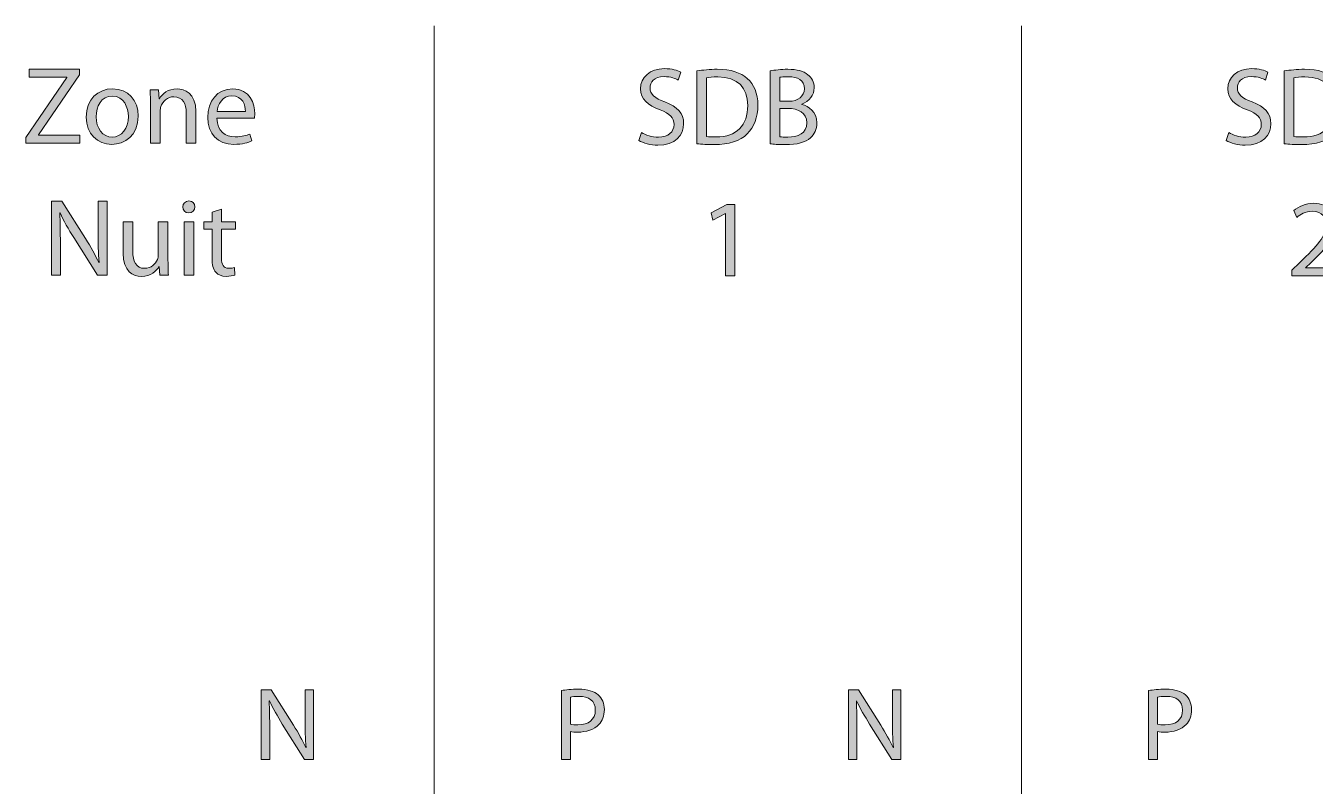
# Model space of a CAD drawing. Header units: inches. Extents: x 1 to 361, y -269 to -1.
# Drawn here: x 232.87 to 268, y -233.73 to -213 of the extents above; entities that cross this region are included whole.
import ezdxf

# ---------------------------------------------------------------- set-up
doc = ezdxf.new("R2010")
doc.units = ezdxf.units.IN
doc.header["$MEASUREMENT"] = 0
doc.layers.add('Layer 1', color=7, linetype='Continuous')

# ---------------------------------------------------------------- blocks, each defined once
blk = doc.blocks.new('block 50')
at = {"layer": 'Layer 1'}
h = blk.add_hatch(color=7, dxfattribs=at)
h.dxf.hatch_style = 2
edge = h.paths.add_edge_path()
edge.add_spline(control_points=[(265.645, -215.904), (265.762, -215.979), (265.93, -216.035), (266.11, -216.035), (266.377, -216.035), (266.533, -215.895), (266.533, -215.691), (266.533, -215.505), (266.424, -215.394), (266.152, -215.292), (265.822, -215.172), (265.618, -214.998), (265.618, -214.717), (265.618, -214.402), (265.879, -214.167), (266.271, -214.167), (266.475, -214.167), (266.628, -214.216), (266.715, -214.267), (266.715, -214.267), (266.644, -214.48), (266.644, -214.48), (266.581, -214.44), (266.446, -214.384), (266.262, -214.384), (265.987, -214.384), (265.882, -214.548), (265.882, -214.686), (265.882, -214.875), (266.005, -214.968), (266.284, -215.076), (266.626, -215.208), (266.796, -215.373), (266.796, -215.67), (266.796, -215.982), (266.568, -216.255), (266.092, -216.255), (265.897, -216.255), (265.684, -216.195), (265.576, -216.123), (265.576, -216.123), (265.645, -215.904), (265.645, -215.904)], knot_values=[0, 0, 0, 0, 1, 1, 1, 2, 2, 2, 3, 3, 3, 4, 4, 4, 5, 5, 5, 6, 6, 6, 7, 7, 7, 8, 8, 8, 9, 9, 9, 10, 10, 10, 11, 11, 11, 12, 12, 12, 13, 13, 13, 14, 14, 14, 14], degree=3, periodic=1)
h = blk.add_hatch(color=7, dxfattribs=at)
h.dxf.hatch_style = 2
edge = h.paths.add_edge_path()
edge.add_spline(control_points=[(267.156, -214.231), (267.315, -214.204), (267.504, -214.185), (267.711, -214.185), (268.086, -214.185), (268.353, -214.276), (268.529, -214.438), (268.713, -214.602), (268.817, -214.836), (268.817, -215.163), (268.817, -215.493), (268.713, -215.763), (268.527, -215.949), (268.335, -216.137), (268.023, -216.239), (267.63, -216.239), (267.441, -216.239), (267.288, -216.23), (267.156, -216.215), (267.156, -216.215), (267.156, -214.231), (267.156, -214.231)], knot_values=[0, 0, 0, 0, 1, 1, 1, 2, 2, 2, 3, 3, 3, 4, 4, 4, 5, 5, 5, 6, 6, 6, 7, 7, 7, 7], degree=3, periodic=1)
edge = h.paths.add_edge_path()
edge.add_spline(control_points=[(267.417, -216.017), (267.483, -216.026), (267.579, -216.03), (267.681, -216.03), (268.242, -216.03), (268.542, -215.718), (268.542, -215.172), (268.545, -214.695), (268.274, -214.393), (267.723, -214.393), (267.588, -214.393), (267.486, -214.404), (267.417, -214.42), (267.417, -214.42), (267.417, -216.017), (267.417, -216.017)], knot_values=[0, 0, 0, 0, 1, 1, 1, 2, 2, 2, 3, 3, 3, 4, 4, 4, 5, 5, 5, 5], degree=3, periodic=1)
h = blk.add_hatch(color=7, dxfattribs=at)
h.dxf.hatch_style = 2
edge = h.paths.add_edge_path()
edge.add_spline(control_points=[(269.154, -214.231), (269.267, -214.204), (269.45, -214.185), (269.63, -214.185), (269.891, -214.185), (270.059, -214.231), (270.182, -214.333), (270.286, -214.411), (270.352, -214.531), (270.352, -214.689), (270.352, -214.887), (270.221, -215.058), (270.011, -215.133), (270.011, -215.133), (270.011, -215.142), (270.011, -215.142), (270.203, -215.187), (270.428, -215.346), (270.428, -215.646), (270.428, -215.82), (270.359, -215.955), (270.254, -216.051), (270.115, -216.179), (269.888, -216.239), (269.558, -216.239), (269.378, -216.239), (269.24, -216.228), (269.154, -216.215), (269.154, -216.215), (269.154, -214.231), (269.154, -214.231)], knot_values=[0, 0, 0, 0, 1, 1, 1, 2, 2, 2, 3, 3, 3, 4, 4, 4, 5, 5, 5, 6, 6, 6, 7, 7, 7, 8, 8, 8, 9, 9, 9, 10, 10, 10, 10], degree=3, periodic=1)
edge = h.paths.add_edge_path()
edge.add_spline(control_points=[(269.414, -215.058), (269.414, -215.058), (269.651, -215.058), (269.651, -215.058), (269.924, -215.058), (270.086, -214.911), (270.086, -214.717), (270.086, -214.482), (269.909, -214.387), (269.645, -214.387), (269.525, -214.387), (269.456, -214.396), (269.414, -214.404), (269.414, -214.404), (269.414, -215.058), (269.414, -215.058)], knot_values=[0, 0, 0, 0, 1, 1, 1, 2, 2, 2, 3, 3, 3, 4, 4, 4, 5, 5, 5, 5], degree=3, periodic=1)
edge = h.paths.add_edge_path()
edge.add_spline(control_points=[(269.414, -216.024), (269.468, -216.033), (269.54, -216.035), (269.633, -216.035), (269.903, -216.035), (270.152, -215.937), (270.152, -215.643), (270.152, -215.37), (269.915, -215.253), (269.63, -215.253), (269.63, -215.253), (269.414, -215.253), (269.414, -215.253), (269.414, -215.253), (269.414, -216.024), (269.414, -216.024)], knot_values=[0, 0, 0, 0, 1, 1, 1, 2, 2, 2, 3, 3, 3, 4, 4, 4, 5, 5, 5, 5], degree=3, periodic=1)
h = blk.add_hatch(color=7, dxfattribs=at)
h.dxf.hatch_style = 2
edge = h.paths.add_edge_path()
edge.add_spline(control_points=[(267.366, -219.82), (267.366, -219.82), (267.366, -219.658), (267.366, -219.658), (267.366, -219.658), (267.573, -219.457), (267.573, -219.457), (268.071, -218.984), (268.299, -218.732), (268.299, -218.438), (268.299, -218.24), (268.206, -218.057), (267.915, -218.057), (267.738, -218.057), (267.591, -218.147), (267.501, -218.222), (267.501, -218.222), (267.417, -218.036), (267.417, -218.036), (267.549, -217.925), (267.744, -217.838), (267.966, -217.838), (268.385, -217.838), (268.562, -218.126), (268.562, -218.405), (268.562, -218.765), (268.302, -219.055), (267.891, -219.451), (267.891, -219.451), (267.738, -219.595), (267.738, -219.595), (267.738, -219.595), (267.738, -219.601), (267.738, -219.601), (267.738, -219.601), (268.611, -219.601), (268.611, -219.601), (268.611, -219.601), (268.611, -219.82), (268.611, -219.82), (268.611, -219.82), (267.366, -219.82), (267.366, -219.82)], knot_values=[0, 0, 0, 0, 1, 1, 1, 2, 2, 2, 3, 3, 3, 4, 4, 4, 5, 5, 5, 6, 6, 6, 7, 7, 7, 8, 8, 8, 9, 9, 9, 10, 10, 10, 11, 11, 11, 12, 12, 12, 13, 13, 13, 14, 14, 14, 14], degree=3, periodic=1)
at = {"layer": 'Layer 1', "lineweight": 0}
for points, knots in [([(265.645, -215.904), (265.762, -215.979), (265.93, -216.035), (266.11, -216.035), (266.377, -216.035), (266.533, -215.895), (266.533, -215.691), (266.533, -215.505), (266.424, -215.394), (266.152, -215.292), (265.822, -215.172), (265.618, -214.998), (265.618, -214.717), (265.618, -214.402), (265.879, -214.167), (266.271, -214.167), (266.475, -214.167), (266.628, -214.216), (266.715, -214.267), (266.715, -214.267), (266.644, -214.48), (266.644, -214.48), (266.581, -214.44), (266.446, -214.384), (266.262, -214.384), (265.987, -214.384), (265.882, -214.548), (265.882, -214.686), (265.882, -214.875), (266.005, -214.968), (266.284, -215.076), (266.626, -215.208), (266.796, -215.373), (266.796, -215.67), (266.796, -215.982), (266.568, -216.255), (266.092, -216.255), (265.897, -216.255), (265.684, -216.195), (265.576, -216.123), (265.576, -216.123), (265.645, -215.904), (265.645, -215.904)], [0, 0, 0, 0, 1, 1, 1, 2, 2, 2, 3, 3, 3, 4, 4, 4, 5, 5, 5, 6, 6, 6, 7, 7, 7, 8, 8, 8, 9, 9, 9, 10, 10, 10, 11, 11, 11, 12, 12, 12, 13, 13, 13, 14, 14, 14, 14]), ([(267.156, -214.231), (267.315, -214.204), (267.504, -214.185), (267.711, -214.185), (268.086, -214.185), (268.353, -214.276), (268.529, -214.438), (268.713, -214.602), (268.817, -214.836), (268.817, -215.163), (268.817, -215.493), (268.713, -215.763), (268.527, -215.949), (268.335, -216.137), (268.023, -216.239), (267.63, -216.239), (267.441, -216.239), (267.288, -216.23), (267.156, -216.215), (267.156, -216.215), (267.156, -214.231), (267.156, -214.231)], [0, 0, 0, 0, 1, 1, 1, 2, 2, 2, 3, 3, 3, 4, 4, 4, 5, 5, 5, 6, 6, 6, 7, 7, 7, 7]), ([(269.154, -214.231), (269.267, -214.204), (269.45, -214.185), (269.63, -214.185), (269.891, -214.185), (270.059, -214.231), (270.182, -214.333), (270.286, -214.411), (270.352, -214.531), (270.352, -214.689), (270.352, -214.887), (270.221, -215.058), (270.011, -215.133), (270.011, -215.133), (270.011, -215.142), (270.011, -215.142), (270.203, -215.187), (270.428, -215.346), (270.428, -215.646), (270.428, -215.82), (270.359, -215.955), (270.254, -216.051), (270.115, -216.179), (269.888, -216.239), (269.558, -216.239), (269.378, -216.239), (269.24, -216.228), (269.154, -216.215), (269.154, -216.215), (269.154, -214.231), (269.154, -214.231)], [0, 0, 0, 0, 1, 1, 1, 2, 2, 2, 3, 3, 3, 4, 4, 4, 5, 5, 5, 6, 6, 6, 7, 7, 7, 8, 8, 8, 9, 9, 9, 10, 10, 10, 10]), ([(267.417, -216.017), (267.483, -216.026), (267.579, -216.03), (267.681, -216.03), (268.242, -216.03), (268.542, -215.718), (268.542, -215.172), (268.545, -214.695), (268.274, -214.393), (267.723, -214.393), (267.588, -214.393), (267.486, -214.404), (267.417, -214.42), (267.417, -214.42), (267.417, -216.017), (267.417, -216.017)], [0, 0, 0, 0, 1, 1, 1, 2, 2, 2, 3, 3, 3, 4, 4, 4, 5, 5, 5, 5]), ([(269.414, -215.058), (269.414, -215.058), (269.651, -215.058), (269.651, -215.058), (269.924, -215.058), (270.086, -214.911), (270.086, -214.717), (270.086, -214.482), (269.909, -214.387), (269.645, -214.387), (269.525, -214.387), (269.456, -214.396), (269.414, -214.404), (269.414, -214.404), (269.414, -215.058), (269.414, -215.058)], [0, 0, 0, 0, 1, 1, 1, 2, 2, 2, 3, 3, 3, 4, 4, 4, 5, 5, 5, 5]), ([(269.414, -216.024), (269.468, -216.033), (269.54, -216.035), (269.633, -216.035), (269.903, -216.035), (270.152, -215.937), (270.152, -215.643), (270.152, -215.37), (269.915, -215.253), (269.63, -215.253), (269.63, -215.253), (269.414, -215.253), (269.414, -215.253), (269.414, -215.253), (269.414, -216.024), (269.414, -216.024)], [0, 0, 0, 0, 1, 1, 1, 2, 2, 2, 3, 3, 3, 4, 4, 4, 5, 5, 5, 5]), ([(267.366, -219.82), (267.366, -219.82), (267.366, -219.658), (267.366, -219.658), (267.366, -219.658), (267.573, -219.457), (267.573, -219.457), (268.071, -218.984), (268.299, -218.732), (268.299, -218.438), (268.299, -218.24), (268.206, -218.057), (267.915, -218.057), (267.738, -218.057), (267.591, -218.147), (267.501, -218.222), (267.501, -218.222), (267.417, -218.036), (267.417, -218.036), (267.549, -217.925), (267.744, -217.838), (267.966, -217.838), (268.385, -217.838), (268.562, -218.126), (268.562, -218.405), (268.562, -218.765), (268.302, -219.055), (267.891, -219.451), (267.891, -219.451), (267.738, -219.595), (267.738, -219.595), (267.738, -219.595), (267.738, -219.601), (267.738, -219.601), (267.738, -219.601), (268.611, -219.601), (268.611, -219.601), (268.611, -219.601), (268.611, -219.82), (268.611, -219.82), (268.611, -219.82), (267.366, -219.82), (267.366, -219.82)], [0, 0, 0, 0, 1, 1, 1, 2, 2, 2, 3, 3, 3, 4, 4, 4, 5, 5, 5, 6, 6, 6, 7, 7, 7, 8, 8, 8, 9, 9, 9, 10, 10, 10, 11, 11, 11, 12, 12, 12, 13, 13, 13, 14, 14, 14, 14])]:
    blk.add_open_spline(points, degree=3, knots=knots, dxfattribs=at)
blk = doc.blocks.new('block 51')
at = {"layer": 'Layer 1'}
h = blk.add_hatch(color=7, dxfattribs=at)
h.dxf.hatch_style = 2
edge = h.paths.add_edge_path()
edge.add_spline(control_points=[(249.645, -215.904), (249.762, -215.979), (249.93, -216.035), (250.11, -216.035), (250.376, -216.035), (250.533, -215.895), (250.533, -215.691), (250.533, -215.505), (250.425, -215.394), (250.152, -215.292), (249.822, -215.172), (249.618, -214.998), (249.618, -214.717), (249.618, -214.402), (249.879, -214.167), (250.272, -214.167), (250.476, -214.167), (250.629, -214.216), (250.715, -214.267), (250.715, -214.267), (250.644, -214.48), (250.644, -214.48), (250.58, -214.44), (250.445, -214.384), (250.263, -214.384), (249.987, -214.384), (249.882, -214.548), (249.882, -214.686), (249.882, -214.875), (250.005, -214.968), (250.283, -215.076), (250.625, -215.208), (250.796, -215.373), (250.796, -215.67), (250.796, -215.982), (250.569, -216.255), (250.092, -216.255), (249.897, -216.255), (249.684, -216.195), (249.576, -216.123), (249.576, -216.123), (249.645, -215.904), (249.645, -215.904)], knot_values=[0, 0, 0, 0, 1, 1, 1, 2, 2, 2, 3, 3, 3, 4, 4, 4, 5, 5, 5, 6, 6, 6, 7, 7, 7, 8, 8, 8, 9, 9, 9, 10, 10, 10, 11, 11, 11, 12, 12, 12, 13, 13, 13, 14, 14, 14, 14], degree=3, periodic=1)
h = blk.add_hatch(color=7, dxfattribs=at)
h.dxf.hatch_style = 2
edge = h.paths.add_edge_path()
edge.add_spline(control_points=[(251.156, -214.231), (251.315, -214.204), (251.504, -214.185), (251.711, -214.185), (252.086, -214.185), (252.353, -214.276), (252.53, -214.438), (252.712, -214.602), (252.818, -214.836), (252.818, -215.163), (252.818, -215.493), (252.712, -215.763), (252.527, -215.949), (252.335, -216.137), (252.023, -216.239), (251.63, -216.239), (251.441, -216.239), (251.288, -216.23), (251.156, -216.215), (251.156, -216.215), (251.156, -214.231), (251.156, -214.231)], knot_values=[0, 0, 0, 0, 1, 1, 1, 2, 2, 2, 3, 3, 3, 4, 4, 4, 5, 5, 5, 6, 6, 6, 7, 7, 7, 7], degree=3, periodic=1)
edge = h.paths.add_edge_path()
edge.add_spline(control_points=[(251.417, -216.017), (251.483, -216.026), (251.579, -216.03), (251.681, -216.03), (252.242, -216.03), (252.541, -215.718), (252.541, -215.172), (252.545, -214.695), (252.275, -214.393), (251.723, -214.393), (251.588, -214.393), (251.486, -214.404), (251.417, -214.42), (251.417, -214.42), (251.417, -216.017), (251.417, -216.017)], knot_values=[0, 0, 0, 0, 1, 1, 1, 2, 2, 2, 3, 3, 3, 4, 4, 4, 5, 5, 5, 5], degree=3, periodic=1)
h = blk.add_hatch(color=7, dxfattribs=at)
h.dxf.hatch_style = 2
edge = h.paths.add_edge_path()
edge.add_spline(control_points=[(253.153, -214.231), (253.267, -214.204), (253.45, -214.185), (253.63, -214.185), (253.891, -214.185), (254.059, -214.231), (254.182, -214.333), (254.287, -214.411), (254.353, -214.531), (254.353, -214.689), (254.353, -214.887), (254.22, -215.058), (254.011, -215.133), (254.011, -215.133), (254.011, -215.142), (254.011, -215.142), (254.203, -215.187), (254.428, -215.346), (254.428, -215.646), (254.428, -215.82), (254.358, -215.955), (254.254, -216.051), (254.116, -216.179), (253.888, -216.239), (253.558, -216.239), (253.378, -216.239), (253.24, -216.228), (253.153, -216.215), (253.153, -216.215), (253.153, -214.231), (253.153, -214.231)], knot_values=[0, 0, 0, 0, 1, 1, 1, 2, 2, 2, 3, 3, 3, 4, 4, 4, 5, 5, 5, 6, 6, 6, 7, 7, 7, 8, 8, 8, 9, 9, 9, 10, 10, 10, 10], degree=3, periodic=1)
edge = h.paths.add_edge_path()
edge.add_spline(control_points=[(253.414, -215.058), (253.414, -215.058), (253.651, -215.058), (253.651, -215.058), (253.924, -215.058), (254.085, -214.911), (254.085, -214.717), (254.085, -214.482), (253.909, -214.387), (253.645, -214.387), (253.525, -214.387), (253.456, -214.396), (253.414, -214.404), (253.414, -214.404), (253.414, -215.058), (253.414, -215.058)], knot_values=[0, 0, 0, 0, 1, 1, 1, 2, 2, 2, 3, 3, 3, 4, 4, 4, 5, 5, 5, 5], degree=3, periodic=1)
edge = h.paths.add_edge_path()
edge.add_spline(control_points=[(253.414, -216.024), (253.468, -216.033), (253.54, -216.035), (253.633, -216.035), (253.903, -216.035), (254.152, -215.937), (254.152, -215.643), (254.152, -215.37), (253.915, -215.253), (253.63, -215.253), (253.63, -215.253), (253.414, -215.253), (253.414, -215.253), (253.414, -215.253), (253.414, -216.024), (253.414, -216.024)], knot_values=[0, 0, 0, 0, 1, 1, 1, 2, 2, 2, 3, 3, 3, 4, 4, 4, 5, 5, 5, 5], degree=3, periodic=1)
h = blk.add_hatch(color=7, dxfattribs=at)
h.dxf.hatch_style = 2
h.paths.add_polyline_path([(251.939, -218.117), (251.933, -218.117), (251.594, -218.3), (251.543, -218.099), (251.969, -217.871), (252.193, -217.871), (252.193, -219.82), (251.939, -219.82)])
at = {"layer": 'Layer 1', "lineweight": 0}
blk.add_lwpolyline([(251.939, -218.117), (251.933, -218.117), (251.594, -218.3), (251.543, -218.099), (251.969, -217.871), (252.193, -217.871), (252.193, -219.82), (251.939, -219.82), (251.939, -218.117)], dxfattribs=at)
for points, knots in [([(249.645, -215.904), (249.762, -215.979), (249.93, -216.035), (250.11, -216.035), (250.376, -216.035), (250.533, -215.895), (250.533, -215.691), (250.533, -215.505), (250.425, -215.394), (250.152, -215.292), (249.822, -215.172), (249.618, -214.998), (249.618, -214.717), (249.618, -214.402), (249.879, -214.167), (250.272, -214.167), (250.476, -214.167), (250.629, -214.216), (250.715, -214.267), (250.715, -214.267), (250.644, -214.48), (250.644, -214.48), (250.58, -214.44), (250.445, -214.384), (250.263, -214.384), (249.987, -214.384), (249.882, -214.548), (249.882, -214.686), (249.882, -214.875), (250.005, -214.968), (250.283, -215.076), (250.625, -215.208), (250.796, -215.373), (250.796, -215.67), (250.796, -215.982), (250.569, -216.255), (250.092, -216.255), (249.897, -216.255), (249.684, -216.195), (249.576, -216.123), (249.576, -216.123), (249.645, -215.904), (249.645, -215.904)], [0, 0, 0, 0, 1, 1, 1, 2, 2, 2, 3, 3, 3, 4, 4, 4, 5, 5, 5, 6, 6, 6, 7, 7, 7, 8, 8, 8, 9, 9, 9, 10, 10, 10, 11, 11, 11, 12, 12, 12, 13, 13, 13, 14, 14, 14, 14]), ([(251.156, -214.231), (251.315, -214.204), (251.504, -214.185), (251.711, -214.185), (252.086, -214.185), (252.353, -214.276), (252.53, -214.438), (252.712, -214.602), (252.818, -214.836), (252.818, -215.163), (252.818, -215.493), (252.712, -215.763), (252.527, -215.949), (252.335, -216.137), (252.023, -216.239), (251.63, -216.239), (251.441, -216.239), (251.288, -216.23), (251.156, -216.215), (251.156, -216.215), (251.156, -214.231), (251.156, -214.231)], [0, 0, 0, 0, 1, 1, 1, 2, 2, 2, 3, 3, 3, 4, 4, 4, 5, 5, 5, 6, 6, 6, 7, 7, 7, 7]), ([(253.153, -214.231), (253.267, -214.204), (253.45, -214.185), (253.63, -214.185), (253.891, -214.185), (254.059, -214.231), (254.182, -214.333), (254.287, -214.411), (254.353, -214.531), (254.353, -214.689), (254.353, -214.887), (254.22, -215.058), (254.011, -215.133), (254.011, -215.133), (254.011, -215.142), (254.011, -215.142), (254.203, -215.187), (254.428, -215.346), (254.428, -215.646), (254.428, -215.82), (254.358, -215.955), (254.254, -216.051), (254.116, -216.179), (253.888, -216.239), (253.558, -216.239), (253.378, -216.239), (253.24, -216.228), (253.153, -216.215), (253.153, -216.215), (253.153, -214.231), (253.153, -214.231)], [0, 0, 0, 0, 1, 1, 1, 2, 2, 2, 3, 3, 3, 4, 4, 4, 5, 5, 5, 6, 6, 6, 7, 7, 7, 8, 8, 8, 9, 9, 9, 10, 10, 10, 10]), ([(251.417, -216.017), (251.483, -216.026), (251.579, -216.03), (251.681, -216.03), (252.242, -216.03), (252.541, -215.718), (252.541, -215.172), (252.545, -214.695), (252.275, -214.393), (251.723, -214.393), (251.588, -214.393), (251.486, -214.404), (251.417, -214.42), (251.417, -214.42), (251.417, -216.017), (251.417, -216.017)], [0, 0, 0, 0, 1, 1, 1, 2, 2, 2, 3, 3, 3, 4, 4, 4, 5, 5, 5, 5]), ([(253.414, -215.058), (253.414, -215.058), (253.651, -215.058), (253.651, -215.058), (253.924, -215.058), (254.085, -214.911), (254.085, -214.717), (254.085, -214.482), (253.909, -214.387), (253.645, -214.387), (253.525, -214.387), (253.456, -214.396), (253.414, -214.404), (253.414, -214.404), (253.414, -215.058), (253.414, -215.058)], [0, 0, 0, 0, 1, 1, 1, 2, 2, 2, 3, 3, 3, 4, 4, 4, 5, 5, 5, 5]), ([(253.414, -216.024), (253.468, -216.033), (253.54, -216.035), (253.633, -216.035), (253.903, -216.035), (254.152, -215.937), (254.152, -215.643), (254.152, -215.37), (253.915, -215.253), (253.63, -215.253), (253.63, -215.253), (253.414, -215.253), (253.414, -215.253), (253.414, -215.253), (253.414, -216.024), (253.414, -216.024)], [0, 0, 0, 0, 1, 1, 1, 2, 2, 2, 3, 3, 3, 4, 4, 4, 5, 5, 5, 5])]:
    blk.add_open_spline(points, degree=3, knots=knots, dxfattribs=at)
blk = doc.blocks.new('block 52')
at = {"layer": 'Layer 1'}
h = blk.add_hatch(color=7, dxfattribs=at)
h.dxf.hatch_style = 2
h.paths.add_polyline_path([(232.873, -216.046), (233.991, -214.406), (233.991, -214.397), (232.968, -214.397), (232.968, -214.178), (234.333, -214.178), (234.333, -214.337), (233.218, -215.971), (233.218, -215.98), (234.348, -215.98), (234.348, -216.199), (232.873, -216.199)])
h = blk.add_hatch(color=7, dxfattribs=at)
h.dxf.hatch_style = 2
edge = h.paths.add_edge_path()
edge.add_spline(control_points=[(235.937, -215.461), (235.937, -215.998), (235.563, -216.232), (235.215, -216.232), (234.825, -216.232), (234.519, -215.944), (234.519, -215.486), (234.519, -215.003), (234.84, -214.718), (235.239, -214.718), (235.655, -214.718), (235.937, -215.02), (235.937, -215.461)], knot_values=[0, 0, 0, 0, 1, 1, 1, 2, 2, 2, 3, 3, 3, 4, 4, 4, 4], degree=3, periodic=1)
edge = h.paths.add_edge_path()
edge.add_spline(control_points=[(234.789, -215.477), (234.789, -215.794), (234.969, -216.034), (235.226, -216.034), (235.478, -216.034), (235.667, -215.798), (235.667, -215.47), (235.667, -215.224), (235.544, -214.916), (235.232, -214.916), (234.924, -214.916), (234.789, -215.204), (234.789, -215.477)], knot_values=[0, 0, 0, 0, 1, 1, 1, 2, 2, 2, 3, 3, 3, 4, 4, 4, 4], degree=3, periodic=1)
h = blk.add_hatch(color=7, dxfattribs=at)
h.dxf.hatch_style = 2
edge = h.paths.add_edge_path()
edge.add_spline(control_points=[(236.27, -215.141), (236.27, -214.988), (236.267, -214.868), (236.258, -214.748), (236.258, -214.748), (236.492, -214.748), (236.492, -214.748), (236.492, -214.748), (236.507, -214.988), (236.507, -214.988), (236.507, -214.988), (236.513, -214.988), (236.513, -214.988), (236.585, -214.853), (236.752, -214.718), (236.993, -214.718), (237.193, -214.718), (237.506, -214.838), (237.506, -215.335), (237.506, -215.335), (237.506, -216.199), (237.506, -216.199), (237.506, -216.199), (237.242, -216.199), (237.242, -216.199), (237.242, -216.199), (237.242, -215.363), (237.242, -215.363), (237.242, -215.129), (237.155, -214.934), (236.905, -214.934), (236.735, -214.934), (236.6, -215.057), (236.552, -215.204), (236.54, -215.237), (236.534, -215.282), (236.534, -215.326), (236.534, -215.326), (236.534, -216.199), (236.534, -216.199), (236.534, -216.199), (236.27, -216.199), (236.27, -216.199), (236.27, -216.199), (236.27, -215.141), (236.27, -215.141)], knot_values=[0, 0, 0, 0, 1, 1, 1, 2, 2, 2, 3, 3, 3, 4, 4, 4, 5, 5, 5, 6, 6, 6, 7, 7, 7, 8, 8, 8, 9, 9, 9, 10, 10, 10, 11, 11, 11, 12, 12, 12, 13, 13, 13, 14, 14, 14, 15, 15, 15, 15], degree=3, periodic=1)
h = blk.add_hatch(color=7, dxfattribs=at)
h.dxf.hatch_style = 2
edge = h.paths.add_edge_path()
edge.add_spline(control_points=[(238.081, -215.521), (238.087, -215.878), (238.312, -216.025), (238.579, -216.025), (238.768, -216.025), (238.884, -215.992), (238.981, -215.95), (238.981, -215.95), (239.028, -216.139), (239.028, -216.139), (238.935, -216.181), (238.773, -216.232), (238.543, -216.232), (238.096, -216.232), (237.829, -215.935), (237.829, -215.497), (237.829, -215.06), (238.087, -214.718), (238.51, -214.718), (238.986, -214.718), (239.11, -215.131), (239.11, -215.399), (239.11, -215.452), (239.107, -215.492), (239.101, -215.521), (239.101, -215.521), (238.081, -215.521), (238.081, -215.521)], knot_values=[0, 0, 0, 0, 1, 1, 1, 2, 2, 2, 3, 3, 3, 4, 4, 4, 5, 5, 5, 6, 6, 6, 7, 7, 7, 8, 8, 8, 9, 9, 9, 9], degree=3, periodic=1)
edge = h.paths.add_edge_path()
edge.add_spline(control_points=[(238.855, -215.333), (238.857, -215.168), (238.786, -214.907), (238.489, -214.907), (238.219, -214.907), (238.105, -215.15), (238.084, -215.333), (238.084, -215.333), (238.855, -215.333), (238.855, -215.333)], knot_values=[0, 0, 0, 0, 1, 1, 1, 2, 2, 2, 3, 3, 3, 3], degree=3, periodic=1)
h = blk.add_hatch(color=7, dxfattribs=at)
h.dxf.hatch_style = 2
edge = h.paths.add_edge_path()
edge.add_spline(control_points=[(233.569, -219.797), (233.569, -219.797), (233.569, -217.777), (233.569, -217.777), (233.569, -217.777), (233.857, -217.777), (233.857, -217.777), (233.857, -217.777), (234.501, -218.799), (234.501, -218.799), (234.648, -219.036), (234.767, -219.249), (234.86, -219.456), (234.86, -219.456), (234.869, -219.453), (234.869, -219.453), (234.846, -219.183), (234.84, -218.937), (234.84, -218.622), (234.84, -218.622), (234.84, -217.777), (234.84, -217.777), (234.84, -217.777), (235.086, -217.777), (235.086, -217.777), (235.086, -217.777), (235.086, -219.797), (235.086, -219.797), (235.086, -219.797), (234.822, -219.797), (234.822, -219.797), (234.822, -219.797), (234.18, -218.772), (234.18, -218.772), (234.039, -218.548), (233.904, -218.316), (233.806, -218.098), (233.806, -218.098), (233.797, -218.1), (233.797, -218.1), (233.811, -218.355), (233.814, -218.599), (233.814, -218.934), (233.814, -218.934), (233.814, -219.797), (233.814, -219.797), (233.814, -219.797), (233.569, -219.797), (233.569, -219.797)], knot_values=[0, 0, 0, 0, 1, 1, 1, 2, 2, 2, 3, 3, 3, 4, 4, 4, 5, 5, 5, 6, 6, 6, 7, 7, 7, 8, 8, 8, 9, 9, 9, 10, 10, 10, 11, 11, 11, 12, 12, 12, 13, 13, 13, 14, 14, 14, 15, 15, 15, 16, 16, 16, 16], degree=3, periodic=1)
h = blk.add_hatch(color=7, dxfattribs=at)
h.dxf.hatch_style = 2
edge = h.paths.add_edge_path()
edge.add_spline(control_points=[(237.479, -217.938), (237.479, -218.029), (237.415, -218.1), (237.311, -218.1), (237.215, -218.1), (237.151, -218.029), (237.151, -217.938), (237.151, -217.849), (237.218, -217.774), (237.317, -217.774), (237.413, -217.774), (237.479, -217.845), (237.479, -217.938)], knot_values=[0, 0, 0, 0, 1, 1, 1, 2, 2, 2, 3, 3, 3, 4, 4, 4, 4], degree=3, periodic=1)
h.paths.add_polyline_path([(237.184, -219.797), (237.184, -218.346), (237.448, -218.346), (237.448, -219.797)])
h = blk.add_hatch(color=7, dxfattribs=at)
h.dxf.hatch_style = 2
edge = h.paths.add_edge_path()
edge.add_spline(control_points=[(238.204, -217.998), (238.204, -217.998), (238.204, -218.346), (238.204, -218.346), (238.204, -218.346), (238.582, -218.346), (238.582, -218.346), (238.582, -218.346), (238.582, -218.548), (238.582, -218.548), (238.582, -218.548), (238.204, -218.548), (238.204, -218.548), (238.204, -218.548), (238.204, -219.33), (238.204, -219.33), (238.204, -219.509), (238.255, -219.611), (238.402, -219.611), (238.474, -219.611), (238.516, -219.606), (238.555, -219.593), (238.555, -219.593), (238.567, -219.795), (238.567, -219.795), (238.516, -219.813), (238.435, -219.831), (238.333, -219.831), (238.21, -219.831), (238.111, -219.788), (238.049, -219.72), (237.976, -219.638), (237.947, -219.509), (237.947, -219.339), (237.947, -219.339), (237.947, -218.548), (237.947, -218.548), (237.947, -218.548), (237.721, -218.548), (237.721, -218.548), (237.721, -218.548), (237.721, -218.346), (237.721, -218.346), (237.721, -218.346), (237.947, -218.346), (237.947, -218.346), (237.947, -218.346), (237.947, -218.076), (237.947, -218.076), (237.947, -218.076), (238.204, -217.998), (238.204, -217.998)], knot_values=[0, 0, 0, 0, 1, 1, 1, 2, 2, 2, 3, 3, 3, 4, 4, 4, 5, 5, 5, 6, 6, 6, 7, 7, 7, 8, 8, 8, 9, 9, 9, 10, 10, 10, 11, 11, 11, 12, 12, 12, 13, 13, 13, 14, 14, 14, 15, 15, 15, 16, 16, 16, 17, 17, 17, 17], degree=3, periodic=1)
h = blk.add_hatch(color=7, dxfattribs=at)
h.dxf.hatch_style = 2
edge = h.paths.add_edge_path()
edge.add_spline(control_points=[(236.747, -219.398), (236.747, -219.551), (236.75, -219.684), (236.759, -219.797), (236.759, -219.797), (236.525, -219.797), (236.525, -219.797), (236.525, -219.797), (236.51, -219.56), (236.51, -219.56), (236.51, -219.56), (236.504, -219.56), (236.504, -219.56), (236.438, -219.678), (236.282, -219.831), (236.024, -219.831), (235.796, -219.831), (235.523, -219.702), (235.523, -219.195), (235.523, -219.195), (235.523, -218.346), (235.523, -218.346), (235.523, -218.346), (235.787, -218.346), (235.787, -218.346), (235.787, -218.346), (235.787, -219.147), (235.787, -219.147), (235.787, -219.423), (235.874, -219.611), (236.111, -219.611), (236.288, -219.611), (236.411, -219.489), (236.459, -219.369), (236.474, -219.333), (236.483, -219.285), (236.483, -219.234), (236.483, -219.234), (236.483, -218.346), (236.483, -218.346), (236.483, -218.346), (236.747, -218.346), (236.747, -218.346), (236.747, -218.346), (236.747, -219.398), (236.747, -219.398)], knot_values=[0, 0, 0, 0, 1, 1, 1, 2, 2, 2, 3, 3, 3, 4, 4, 4, 5, 5, 5, 6, 6, 6, 7, 7, 7, 8, 8, 8, 9, 9, 9, 10, 10, 10, 11, 11, 11, 12, 12, 12, 13, 13, 13, 14, 14, 14, 15, 15, 15, 15], degree=3, periodic=1)
at = {"layer": 'Layer 1', "lineweight": 0}
for points in [[(232.873, -216.046), (233.991, -214.406), (233.991, -214.397), (232.968, -214.397), (232.968, -214.178), (234.333, -214.178), (234.333, -214.337), (233.218, -215.971), (233.218, -215.98), (234.348, -215.98), (234.348, -216.199), (232.873, -216.199), (232.873, -216.046)], [(237.184, -219.797), (237.184, -218.346), (237.448, -218.346), (237.448, -219.797), (237.184, -219.797)]]:
    blk.add_lwpolyline(points, dxfattribs=at)
for points, knots in [([(235.937, -215.461), (235.937, -215.998), (235.563, -216.232), (235.215, -216.232), (234.825, -216.232), (234.519, -215.944), (234.519, -215.486), (234.519, -215.003), (234.84, -214.718), (235.239, -214.718), (235.655, -214.718), (235.937, -215.02), (235.937, -215.461)], [0, 0, 0, 0, 1, 1, 1, 2, 2, 2, 3, 3, 3, 4, 4, 4, 4]), ([(234.789, -215.477), (234.789, -215.794), (234.969, -216.034), (235.226, -216.034), (235.478, -216.034), (235.667, -215.798), (235.667, -215.47), (235.667, -215.224), (235.544, -214.916), (235.232, -214.916), (234.924, -214.916), (234.789, -215.204), (234.789, -215.477)], [0, 0, 0, 0, 1, 1, 1, 2, 2, 2, 3, 3, 3, 4, 4, 4, 4]), ([(236.27, -215.141), (236.27, -214.988), (236.267, -214.868), (236.258, -214.748), (236.258, -214.748), (236.492, -214.748), (236.492, -214.748), (236.492, -214.748), (236.507, -214.988), (236.507, -214.988), (236.507, -214.988), (236.513, -214.988), (236.513, -214.988), (236.585, -214.853), (236.752, -214.718), (236.993, -214.718), (237.193, -214.718), (237.506, -214.838), (237.506, -215.335), (237.506, -215.335), (237.506, -216.199), (237.506, -216.199), (237.506, -216.199), (237.242, -216.199), (237.242, -216.199), (237.242, -216.199), (237.242, -215.363), (237.242, -215.363), (237.242, -215.129), (237.155, -214.934), (236.905, -214.934), (236.735, -214.934), (236.6, -215.057), (236.552, -215.204), (236.54, -215.237), (236.534, -215.282), (236.534, -215.326), (236.534, -215.326), (236.534, -216.199), (236.534, -216.199), (236.534, -216.199), (236.27, -216.199), (236.27, -216.199), (236.27, -216.199), (236.27, -215.141), (236.27, -215.141)], [0, 0, 0, 0, 1, 1, 1, 2, 2, 2, 3, 3, 3, 4, 4, 4, 5, 5, 5, 6, 6, 6, 7, 7, 7, 8, 8, 8, 9, 9, 9, 10, 10, 10, 11, 11, 11, 12, 12, 12, 13, 13, 13, 14, 14, 14, 15, 15, 15, 15]), ([(238.081, -215.521), (238.087, -215.878), (238.312, -216.025), (238.579, -216.025), (238.768, -216.025), (238.884, -215.992), (238.981, -215.95), (238.981, -215.95), (239.028, -216.139), (239.028, -216.139), (238.935, -216.181), (238.773, -216.232), (238.543, -216.232), (238.096, -216.232), (237.829, -215.935), (237.829, -215.497), (237.829, -215.06), (238.087, -214.718), (238.51, -214.718), (238.986, -214.718), (239.11, -215.131), (239.11, -215.399), (239.11, -215.452), (239.107, -215.492), (239.101, -215.521), (239.101, -215.521), (238.081, -215.521), (238.081, -215.521)], [0, 0, 0, 0, 1, 1, 1, 2, 2, 2, 3, 3, 3, 4, 4, 4, 5, 5, 5, 6, 6, 6, 7, 7, 7, 8, 8, 8, 9, 9, 9, 9]), ([(238.855, -215.333), (238.857, -215.168), (238.786, -214.907), (238.489, -214.907), (238.219, -214.907), (238.105, -215.15), (238.084, -215.333), (238.084, -215.333), (238.855, -215.333), (238.855, -215.333)], [0, 0, 0, 0, 1, 1, 1, 2, 2, 2, 3, 3, 3, 3]), ([(233.569, -219.797), (233.569, -219.797), (233.569, -217.777), (233.569, -217.777), (233.569, -217.777), (233.857, -217.777), (233.857, -217.777), (233.857, -217.777), (234.501, -218.799), (234.501, -218.799), (234.648, -219.036), (234.767, -219.249), (234.86, -219.456), (234.86, -219.456), (234.869, -219.453), (234.869, -219.453), (234.846, -219.183), (234.84, -218.937), (234.84, -218.622), (234.84, -218.622), (234.84, -217.777), (234.84, -217.777), (234.84, -217.777), (235.086, -217.777), (235.086, -217.777), (235.086, -217.777), (235.086, -219.797), (235.086, -219.797), (235.086, -219.797), (234.822, -219.797), (234.822, -219.797), (234.822, -219.797), (234.18, -218.772), (234.18, -218.772), (234.039, -218.548), (233.904, -218.316), (233.806, -218.098), (233.806, -218.098), (233.797, -218.1), (233.797, -218.1), (233.811, -218.355), (233.814, -218.599), (233.814, -218.934), (233.814, -218.934), (233.814, -219.797), (233.814, -219.797), (233.814, -219.797), (233.569, -219.797), (233.569, -219.797)], [0, 0, 0, 0, 1, 1, 1, 2, 2, 2, 3, 3, 3, 4, 4, 4, 5, 5, 5, 6, 6, 6, 7, 7, 7, 8, 8, 8, 9, 9, 9, 10, 10, 10, 11, 11, 11, 12, 12, 12, 13, 13, 13, 14, 14, 14, 15, 15, 15, 16, 16, 16, 16]), ([(237.479, -217.938), (237.479, -218.029), (237.415, -218.1), (237.311, -218.1), (237.215, -218.1), (237.151, -218.029), (237.151, -217.938), (237.151, -217.849), (237.218, -217.774), (237.317, -217.774), (237.413, -217.774), (237.479, -217.845), (237.479, -217.938)], [0, 0, 0, 0, 1, 1, 1, 2, 2, 2, 3, 3, 3, 4, 4, 4, 4]), ([(238.204, -217.998), (238.204, -217.998), (238.204, -218.346), (238.204, -218.346), (238.204, -218.346), (238.582, -218.346), (238.582, -218.346), (238.582, -218.346), (238.582, -218.548), (238.582, -218.548), (238.582, -218.548), (238.204, -218.548), (238.204, -218.548), (238.204, -218.548), (238.204, -219.33), (238.204, -219.33), (238.204, -219.509), (238.255, -219.611), (238.402, -219.611), (238.474, -219.611), (238.516, -219.606), (238.555, -219.593), (238.555, -219.593), (238.567, -219.795), (238.567, -219.795), (238.516, -219.813), (238.435, -219.831), (238.333, -219.831), (238.21, -219.831), (238.111, -219.788), (238.049, -219.72), (237.976, -219.638), (237.947, -219.509), (237.947, -219.339), (237.947, -219.339), (237.947, -218.548), (237.947, -218.548), (237.947, -218.548), (237.721, -218.548), (237.721, -218.548), (237.721, -218.548), (237.721, -218.346), (237.721, -218.346), (237.721, -218.346), (237.947, -218.346), (237.947, -218.346), (237.947, -218.346), (237.947, -218.076), (237.947, -218.076), (237.947, -218.076), (238.204, -217.998), (238.204, -217.998)], [0, 0, 0, 0, 1, 1, 1, 2, 2, 2, 3, 3, 3, 4, 4, 4, 5, 5, 5, 6, 6, 6, 7, 7, 7, 8, 8, 8, 9, 9, 9, 10, 10, 10, 11, 11, 11, 12, 12, 12, 13, 13, 13, 14, 14, 14, 15, 15, 15, 16, 16, 16, 17, 17, 17, 17]), ([(236.747, -219.398), (236.747, -219.551), (236.75, -219.684), (236.759, -219.797), (236.759, -219.797), (236.525, -219.797), (236.525, -219.797), (236.525, -219.797), (236.51, -219.56), (236.51, -219.56), (236.51, -219.56), (236.504, -219.56), (236.504, -219.56), (236.438, -219.678), (236.282, -219.831), (236.024, -219.831), (235.796, -219.831), (235.523, -219.702), (235.523, -219.195), (235.523, -219.195), (235.523, -218.346), (235.523, -218.346), (235.523, -218.346), (235.787, -218.346), (235.787, -218.346), (235.787, -218.346), (235.787, -219.147), (235.787, -219.147), (235.787, -219.423), (235.874, -219.611), (236.111, -219.611), (236.288, -219.611), (236.411, -219.489), (236.459, -219.369), (236.474, -219.333), (236.483, -219.285), (236.483, -219.234), (236.483, -219.234), (236.483, -218.346), (236.483, -218.346), (236.483, -218.346), (236.747, -218.346), (236.747, -218.346), (236.747, -218.346), (236.747, -219.398), (236.747, -219.398)], [0, 0, 0, 0, 1, 1, 1, 2, 2, 2, 3, 3, 3, 4, 4, 4, 5, 5, 5, 6, 6, 6, 7, 7, 7, 8, 8, 8, 9, 9, 9, 10, 10, 10, 11, 11, 11, 12, 12, 12, 13, 13, 13, 14, 14, 14, 15, 15, 15, 15])]:
    blk.add_open_spline(points, degree=3, knots=knots, dxfattribs=at)
blk = doc.blocks.new('block 58')
at = {"layer": 'Layer 1'}
h = blk.add_hatch(color=7, dxfattribs=at)
h.dxf.hatch_style = 2
edge = h.paths.add_edge_path()
edge.add_spline(control_points=[(247.464, -231.121), (247.582, -231.101), (247.738, -231.084), (247.935, -231.084), (248.178, -231.084), (248.356, -231.141), (248.469, -231.242), (248.57, -231.332), (248.635, -231.471), (248.635, -231.64), (248.635, -231.812), (248.584, -231.948), (248.488, -232.046), (248.356, -232.185), (248.147, -232.255), (247.907, -232.255), (247.834, -232.255), (247.766, -232.252), (247.709, -232.238), (247.709, -232.238), (247.709, -233), (247.709, -233), (247.709, -233), (247.464, -233), (247.464, -233), (247.464, -233), (247.464, -231.121), (247.464, -231.121)], knot_values=[0, 0, 0, 0, 1, 1, 1, 2, 2, 2, 3, 3, 3, 4, 4, 4, 5, 5, 5, 6, 6, 6, 7, 7, 7, 8, 8, 8, 9, 9, 9, 9], degree=3, periodic=1)
edge = h.paths.add_edge_path()
edge.add_spline(control_points=[(247.709, -232.038), (247.763, -232.052), (247.831, -232.057), (247.913, -232.057), (248.209, -232.057), (248.389, -231.911), (248.389, -231.654), (248.389, -231.401), (248.209, -231.279), (247.941, -231.279), (247.834, -231.279), (247.752, -231.288), (247.709, -231.299), (247.709, -231.299), (247.709, -232.038), (247.709, -232.038)], knot_values=[0, 0, 0, 0, 1, 1, 1, 2, 2, 2, 3, 3, 3, 4, 4, 4, 5, 5, 5, 5], degree=3, periodic=1)
at = {"layer": 'Layer 1', "lineweight": 0}
for points, knots in [([(247.464, -231.121), (247.582, -231.101), (247.738, -231.084), (247.935, -231.084), (248.178, -231.084), (248.356, -231.141), (248.469, -231.242), (248.57, -231.332), (248.635, -231.471), (248.635, -231.64), (248.635, -231.812), (248.584, -231.948), (248.488, -232.046), (248.356, -232.185), (248.147, -232.255), (247.907, -232.255), (247.834, -232.255), (247.766, -232.252), (247.709, -232.238), (247.709, -232.238), (247.709, -233), (247.709, -233), (247.709, -233), (247.464, -233), (247.464, -233), (247.464, -233), (247.464, -231.121), (247.464, -231.121)], [0, 0, 0, 0, 1, 1, 1, 2, 2, 2, 3, 3, 3, 4, 4, 4, 5, 5, 5, 6, 6, 6, 7, 7, 7, 8, 8, 8, 9, 9, 9, 9]), ([(247.709, -232.038), (247.763, -232.052), (247.831, -232.057), (247.913, -232.057), (248.209, -232.057), (248.389, -231.911), (248.389, -231.654), (248.389, -231.401), (248.209, -231.279), (247.941, -231.279), (247.834, -231.279), (247.752, -231.288), (247.709, -231.299), (247.709, -231.299), (247.709, -232.038), (247.709, -232.038)], [0, 0, 0, 0, 1, 1, 1, 2, 2, 2, 3, 3, 3, 4, 4, 4, 5, 5, 5, 5])]:
    blk.add_open_spline(points, degree=3, knots=knots, dxfattribs=at)
blk = doc.blocks.new('block 59')
at = {"layer": 'Layer 1'}
h = blk.add_hatch(color=7, dxfattribs=at)
h.dxf.hatch_style = 2
edge = h.paths.add_edge_path()
edge.add_spline(control_points=[(263.464, -231.121), (263.583, -231.101), (263.738, -231.084), (263.935, -231.084), (264.178, -231.084), (264.355, -231.141), (264.468, -231.242), (264.57, -231.332), (264.635, -231.471), (264.635, -231.64), (264.635, -231.812), (264.584, -231.948), (264.488, -232.046), (264.355, -232.185), (264.146, -232.255), (263.907, -232.255), (263.834, -232.255), (263.766, -232.252), (263.71, -232.238), (263.71, -232.238), (263.71, -233), (263.71, -233), (263.71, -233), (263.464, -233), (263.464, -233), (263.464, -233), (263.464, -231.121), (263.464, -231.121)], knot_values=[0, 0, 0, 0, 1, 1, 1, 2, 2, 2, 3, 3, 3, 4, 4, 4, 5, 5, 5, 6, 6, 6, 7, 7, 7, 8, 8, 8, 9, 9, 9, 9], degree=3, periodic=1)
edge = h.paths.add_edge_path()
edge.add_spline(control_points=[(263.71, -232.038), (263.763, -232.052), (263.831, -232.057), (263.913, -232.057), (264.209, -232.057), (264.389, -231.911), (264.389, -231.654), (264.389, -231.401), (264.209, -231.279), (263.941, -231.279), (263.834, -231.279), (263.752, -231.288), (263.71, -231.299), (263.71, -231.299), (263.71, -232.038), (263.71, -232.038)], knot_values=[0, 0, 0, 0, 1, 1, 1, 2, 2, 2, 3, 3, 3, 4, 4, 4, 5, 5, 5, 5], degree=3, periodic=1)
at = {"layer": 'Layer 1', "lineweight": 0}
for points, knots in [([(263.464, -231.121), (263.583, -231.101), (263.738, -231.084), (263.935, -231.084), (264.178, -231.084), (264.355, -231.141), (264.468, -231.242), (264.57, -231.332), (264.635, -231.471), (264.635, -231.64), (264.635, -231.812), (264.584, -231.948), (264.488, -232.046), (264.355, -232.185), (264.146, -232.255), (263.907, -232.255), (263.834, -232.255), (263.766, -232.252), (263.71, -232.238), (263.71, -232.238), (263.71, -233), (263.71, -233), (263.71, -233), (263.464, -233), (263.464, -233), (263.464, -233), (263.464, -231.121), (263.464, -231.121)], [0, 0, 0, 0, 1, 1, 1, 2, 2, 2, 3, 3, 3, 4, 4, 4, 5, 5, 5, 6, 6, 6, 7, 7, 7, 8, 8, 8, 9, 9, 9, 9]), ([(263.71, -232.038), (263.763, -232.052), (263.831, -232.057), (263.913, -232.057), (264.209, -232.057), (264.389, -231.911), (264.389, -231.654), (264.389, -231.401), (264.209, -231.279), (263.941, -231.279), (263.834, -231.279), (263.752, -231.288), (263.71, -231.299), (263.71, -231.299), (263.71, -232.038), (263.71, -232.038)], [0, 0, 0, 0, 1, 1, 1, 2, 2, 2, 3, 3, 3, 4, 4, 4, 5, 5, 5, 5])]:
    blk.add_open_spline(points, degree=3, knots=knots, dxfattribs=at)
blk = doc.blocks.new('block 61')
at = {"layer": 'Layer 1'}
h = blk.add_hatch(color=7, dxfattribs=at)
h.dxf.hatch_style = 2
edge = h.paths.add_edge_path()
edge.add_spline(control_points=[(239.287, -233), (239.287, -233), (239.287, -231.099), (239.287, -231.099), (239.287, -231.099), (239.557, -231.099), (239.557, -231.099), (239.557, -231.099), (240.164, -232.061), (240.164, -232.061), (240.302, -232.283), (240.415, -232.484), (240.503, -232.678), (240.503, -232.678), (240.511, -232.675), (240.511, -232.675), (240.488, -232.422), (240.483, -232.19), (240.483, -231.894), (240.483, -231.894), (240.483, -231.099), (240.483, -231.099), (240.483, -231.099), (240.714, -231.099), (240.714, -231.099), (240.714, -231.099), (240.714, -233), (240.714, -233), (240.714, -233), (240.466, -233), (240.466, -233), (240.466, -233), (239.862, -232.035), (239.862, -232.035), (239.73, -231.824), (239.603, -231.606), (239.51, -231.401), (239.51, -231.401), (239.501, -231.403), (239.501, -231.403), (239.515, -231.643), (239.518, -231.871), (239.518, -232.187), (239.518, -232.187), (239.518, -233), (239.518, -233), (239.518, -233), (239.287, -233), (239.287, -233)], knot_values=[0, 0, 0, 0, 1, 1, 1, 2, 2, 2, 3, 3, 3, 4, 4, 4, 5, 5, 5, 6, 6, 6, 7, 7, 7, 8, 8, 8, 9, 9, 9, 10, 10, 10, 11, 11, 11, 12, 12, 12, 13, 13, 13, 14, 14, 14, 15, 15, 15, 16, 16, 16, 16], degree=3, periodic=1)
at = {"layer": 'Layer 1', "lineweight": 0}
blk.add_open_spline([(239.287, -233), (239.287, -233), (239.287, -231.099), (239.287, -231.099), (239.287, -231.099), (239.557, -231.099), (239.557, -231.099), (239.557, -231.099), (240.164, -232.061), (240.164, -232.061), (240.302, -232.283), (240.415, -232.484), (240.503, -232.678), (240.503, -232.678), (240.511, -232.675), (240.511, -232.675), (240.488, -232.422), (240.483, -232.19), (240.483, -231.894), (240.483, -231.894), (240.483, -231.099), (240.483, -231.099), (240.483, -231.099), (240.714, -231.099), (240.714, -231.099), (240.714, -231.099), (240.714, -233), (240.714, -233), (240.714, -233), (240.466, -233), (240.466, -233), (240.466, -233), (239.862, -232.035), (239.862, -232.035), (239.73, -231.824), (239.603, -231.606), (239.51, -231.401), (239.51, -231.401), (239.501, -231.403), (239.501, -231.403), (239.515, -231.643), (239.518, -231.871), (239.518, -232.187), (239.518, -232.187), (239.518, -233), (239.518, -233), (239.518, -233), (239.287, -233), (239.287, -233)], degree=3, knots=[0, 0, 0, 0, 1, 1, 1, 2, 2, 2, 3, 3, 3, 4, 4, 4, 5, 5, 5, 6, 6, 6, 7, 7, 7, 8, 8, 8, 9, 9, 9, 10, 10, 10, 11, 11, 11, 12, 12, 12, 13, 13, 13, 14, 14, 14, 15, 15, 15, 16, 16, 16, 16], dxfattribs=at)
blk = doc.blocks.new('block 62')
at = {"layer": 'Layer 1'}
h = blk.add_hatch(color=7, dxfattribs=at)
h.dxf.hatch_style = 2
edge = h.paths.add_edge_path()
edge.add_spline(control_points=[(255.286, -233), (255.286, -233), (255.286, -231.099), (255.286, -231.099), (255.286, -231.099), (255.557, -231.099), (255.557, -231.099), (255.557, -231.099), (256.164, -232.061), (256.164, -232.061), (256.301, -232.283), (256.414, -232.484), (256.502, -232.678), (256.502, -232.678), (256.51, -232.675), (256.51, -232.675), (256.488, -232.422), (256.482, -232.19), (256.482, -231.894), (256.482, -231.894), (256.482, -231.099), (256.482, -231.099), (256.482, -231.099), (256.713, -231.099), (256.713, -231.099), (256.713, -231.099), (256.713, -233), (256.713, -233), (256.713, -233), (256.465, -233), (256.465, -233), (256.465, -233), (255.862, -232.035), (255.862, -232.035), (255.729, -231.824), (255.602, -231.606), (255.509, -231.401), (255.509, -231.401), (255.501, -231.403), (255.501, -231.403), (255.514, -231.643), (255.517, -231.871), (255.517, -232.187), (255.517, -232.187), (255.517, -233), (255.517, -233), (255.517, -233), (255.286, -233), (255.286, -233)], knot_values=[0, 0, 0, 0, 1, 1, 1, 2, 2, 2, 3, 3, 3, 4, 4, 4, 5, 5, 5, 6, 6, 6, 7, 7, 7, 8, 8, 8, 9, 9, 9, 10, 10, 10, 11, 11, 11, 12, 12, 12, 13, 13, 13, 14, 14, 14, 15, 15, 15, 16, 16, 16, 16], degree=3, periodic=1)
at = {"layer": 'Layer 1', "lineweight": 0}
blk.add_open_spline([(255.286, -233), (255.286, -233), (255.286, -231.099), (255.286, -231.099), (255.286, -231.099), (255.557, -231.099), (255.557, -231.099), (255.557, -231.099), (256.164, -232.061), (256.164, -232.061), (256.301, -232.283), (256.414, -232.484), (256.502, -232.678), (256.502, -232.678), (256.51, -232.675), (256.51, -232.675), (256.488, -232.422), (256.482, -232.19), (256.482, -231.894), (256.482, -231.894), (256.482, -231.099), (256.482, -231.099), (256.482, -231.099), (256.713, -231.099), (256.713, -231.099), (256.713, -231.099), (256.713, -233), (256.713, -233), (256.713, -233), (256.465, -233), (256.465, -233), (256.465, -233), (255.862, -232.035), (255.862, -232.035), (255.729, -231.824), (255.602, -231.606), (255.509, -231.401), (255.509, -231.401), (255.501, -231.403), (255.501, -231.403), (255.514, -231.643), (255.517, -231.871), (255.517, -232.187), (255.517, -232.187), (255.517, -233), (255.517, -233), (255.517, -233), (255.286, -233), (255.286, -233)], degree=3, knots=[0, 0, 0, 0, 1, 1, 1, 2, 2, 2, 3, 3, 3, 4, 4, 4, 5, 5, 5, 6, 6, 6, 7, 7, 7, 8, 8, 8, 9, 9, 9, 10, 10, 10, 11, 11, 11, 12, 12, 12, 13, 13, 13, 14, 14, 14, 15, 15, 15, 16, 16, 16, 16], dxfattribs=at)
blk = doc.blocks.new('block 20')
at = {"layer": 'Layer 1', "color": 7, "lineweight": 18}
for points in [[(244, -237.022), (244, -212.999)], [(260.001, -237.022), (260.001, -212.999)]]:
    blk.add_lwpolyline(points, dxfattribs=at)
at = {"layer": 'Layer 1'}
for name in ['block 52', 'block 51', 'block 50', 'block 61', 'block 58', 'block 62', 'block 59']:
    blk.add_blockref(name, (0, 0), dxfattribs=at)
blk = doc.blocks.new('block 17')
at = {"layer": 'Layer 1'}
blk.add_blockref('block 20', (0, 0), dxfattribs=at)

msp = doc.modelspace()

# ---------------------------------------------------------------- block references
at = {"layer": 'Layer 1'}
msp.add_blockref('block 17', (0, 0), dxfattribs=at)

doc.saveas('drawing.dxf')
